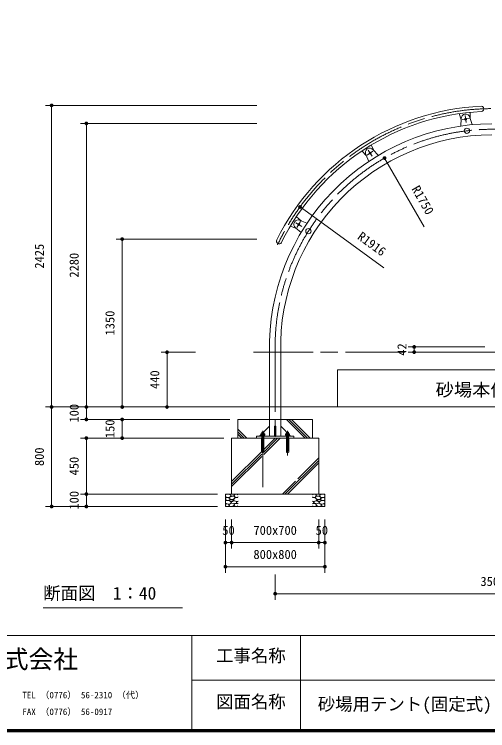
# Model space of a CAD drawing. Units: millimetres at full size, sheet at 1:40. Extents: x 600 to 16200, y 600 to 11280.
# Drawn here: x 7931 to 11736, y 600 to 6359 of the extents above; entities that cross this region are included whole.
import ezdxf
from ezdxf.enums import TextEntityAlignment as Align

# ---------------------------------------------------------------- set-up
doc = ezdxf.new("R2010")
doc.units = ezdxf.units.MM
doc.header["$LTSCALE"] = 40
doc.linetypes.add('CHAIN', pattern=[18.5, 12, -1.5, 3.5, -1.5])
for name, color, linetype, lineweight in [('D-BMK', 2, 'CHAIN', 13), ('D-STR', 1, 'Continuous', 13), ('D-STR-DIM', 7, 'Continuous', 13), ('D-TTL', 7, 'Continuous', 70), ('D-TTL-FRAM', 7, 'Continuous', 13), ('D-TTL-TXT', 7, 'Continuous', 13)]:
    doc.layers.add(name, color=color, linetype=linetype, lineweight=lineweight)
doc.styles.add('ＭＳ ゴシック', font='')
doc.styles.get('ＭＳ ゴシック').set_extended_font_data('MS Gothic')

# ---------------------------------------------------------------- blocks, each defined once
blk = doc.blocks.new('filled_dot')
at = {"color": 0, "linetype": 'Continuous', "lineweight": -2, "const_width": 1.25}
blk.add_lwpolyline([(-0.625, 0, 1), (0.625, 0, 1)], format="xyb", close=True, dxfattribs=at)

msp = doc.modelspace()

# ---------------------------------------------------------------- linework, layer by layer
at = {"layer": 'D-BMK'}
for p, q in [((11555.03, 5545.19), (11562.95, 5488.92)), ((11587.13, 5521.01), (11530.85, 5513.1)), ((10766.68, 5228.2), (10814, 5259.67)), ((10774.61, 5267.6), (10806.07, 5220.27)), ((10192.54, 4683.38), (10241.39, 4654.34)), ((10231.49, 4693.28), (10202.45, 4644.43)), ((9852.49, 3643.59), (13702.49, 3643.59)), ((10027.49, 3643.59), (10027.49, 2952.31))]:
    msp.add_line(p, q, dxfattribs=at)
for centre, radius, start, end in [((11778.11, 3685.42), 1915.95, 90.52704, 154.66894), ((11776.99, 3685.42), 1750, 358.63034, 181.36966)]:
    msp.add_arc(centre, radius, start, end, dxfattribs=at)
at = {"layer": 'D-STR'}
for p, q in [((11507.35, 5560.69), (11523.82, 5510.33)), ((11610.51, 5473.17), (11592.11, 5530.13)), ((11596.32, 5571.34), (11594.7, 5522.13)), ((11521.37, 5460.8), (11523.56, 5520.6)), ((10800.56, 5308.97), (10820.35, 5263.95)), ((10724.88, 5260.98), (10760.26, 5224)), ((10855.77, 5226.63), (10814.56, 5270.04)), ((10780.73, 5176.94), (10756.86, 5231.81)), ((10197.81, 4732.09), (10235.35, 4699.88)), ((10283.44, 4681.58), (10227.5, 4702.87)), ((10150, 4656.11), (10198.48, 4637.86)), ((10237.31, 4604.3), (10192.03, 4643.43)), ((9982.94, 3643.59), (9982.94, 2968.31)), ((10072.04, 3643.59), (10072.04, 2968.31)), ((10527.49, 3502.31), (13027.49, 3502.31)), ((10527.49, 3502.31), (10527.49, 3202.31)), ((8938.54, 3202.31), (15057.5, 3202.31)), ((9727.49, 3102.31), (9727.49, 2952.31)), ((9727.49, 3102.31), (10327.49, 3102.31)), ((10267.82, 2952.31), (10117.82, 3102.31)), ((10287.82, 2952.31), (10137.82, 3102.31)), ((10307.82, 2952.31), (10157.82, 3102.31)), ((10327.49, 3102.31), (10327.49, 2952.31)), ((9798.71, 2952.31), (9727.49, 3023.53)), ((9778.71, 2952.31), (9727.49, 3003.53)), ((9982.87, 3048.31), (9902.87, 2968.31)), ((9919.42, 2998.71), (9921.02, 3000.31)), ((9919.42, 2998.71), (9935.42, 2998.71)), ((9919.42, 2987.67), (9919.42, 2998.71)), ((9921.02, 2987.67), (9921.02, 3000.31)), ((9921.02, 3000.31), (9933.82, 3000.31)), ((9927.42, 3010.7), (9927.42, 2810.96)), ((9933.82, 2987.67), (9933.82, 3000.31)), ((9933.82, 3000.31), (9935.42, 2998.71)), ((9935.42, 2998.71), (9935.42, 2987.67)), ((10022.92, 3048.31), (10031.92, 3048.31)), ((10022.92, 3048.31), (10022.92, 2968.31)), ((10031.92, 3048.31), (10031.92, 2968.31)), ((10071.97, 3048.31), (10151.97, 2968.31)), ((10121.1, 3000.46), (10119.5, 2998.86)), ((10135.5, 2998.89), (10119.5, 2998.86)), ((10119.5, 2998.86), (10119.52, 2987.82)), ((10133.9, 3000.48), (10121.1, 3000.46)), ((10121.12, 2987.82), (10121.1, 3000.46)), ((10127.49, 3010.86), (10127.81, 2811.12)), ((10133.92, 2987.84), (10133.9, 3000.48)), ((10135.5, 2998.89), (10133.9, 3000.48)), ((10135.52, 2987.85), (10135.5, 2998.89)), ((9677.49, 2952.31), (10377.49, 2952.31)), ((9677.49, 2952.31), (9677.49, 2502.31)), ((9758.71, 2952.31), (9727.49, 2983.53)), ((9877.42, 2968.31), (10177.42, 2968.31)), ((9877.42, 2968.31), (9877.42, 2952.31)), ((9877.42, 2952.31), (10177.42, 2952.31)), ((9909.82, 2970.87), (9945.02, 2970.87)), ((9909.82, 2968.31), (9909.82, 2970.87)), ((9909.82, 2968.31), (9945.02, 2968.31)), ((9911.72, 2986.46), (9913.82, 2987.67)), ((9911.72, 2974.87), (9911.72, 2986.46)), ((9911.72, 2974.87), (9943.13, 2974.87)), ((9912.22, 2970.87), (9912.22, 2974.87)), ((9913.82, 2987.67), (9941.02, 2987.67)), ((9917.82, 2838.66), (9917.82, 2952.31)), ((9919.42, 2968.14), (9919.42, 2853.73)), ((9919.57, 2974.87), (9919.57, 2986.46)), ((9920.88, 2974.87), (9924.69, 2970.87)), ((9921.02, 2968.14), (9921.02, 2852.13)), ((9927.42, 2968.31), (9927.42, 2558.42)), ((9933.82, 2968.14), (9933.82, 2839.33)), ((9935.28, 2974.87), (9935.28, 2986.46)), ((9935.42, 2837.73), (9935.42, 2968.14)), ((9935.49, 2860.38), (10027.42, 2952.31)), ((9937.02, 2838.66), (9937.02, 2952.31)), ((9943.13, 2986.46), (9941.02, 2987.67)), ((9942.62, 2974.87), (9942.62, 2970.87)), ((9943.13, 2974.87), (9943.13, 2986.46)), ((9945.02, 2970.87), (9945.02, 2968.31)), ((10027.49, 2912.38), (10067.42, 2952.31)), ((10027.49, 2932.38), (10047.42, 2952.31)), ((10145.15, 2971.06), (10109.95, 2971.01)), ((10109.95, 2971.01), (10109.95, 2968.45)), ((10145.15, 2968.5), (10109.95, 2968.45)), ((10111.82, 2986.59), (10113.92, 2987.81)), ((10111.84, 2975.01), (10111.82, 2986.59)), ((10143.25, 2975.06), (10111.84, 2975.01)), ((10112.34, 2975.01), (10112.35, 2971.01)), ((10141.12, 2987.86), (10113.92, 2987.81)), ((10118.16, 2838.8), (10117.98, 2952.46)), ((10119.76, 2837.88), (10119.55, 2968.29)), ((10119.69, 2975.02), (10119.67, 2986.61)), ((10121.15, 2968.29), (10121.36, 2839.48)), ((10134.08, 2975.04), (10130.28, 2971.04)), ((10133.95, 2968.31), (10134.14, 2852.3)), ((10135.4, 2975.05), (10135.38, 2986.63)), ((10135.55, 2968.31), (10135.74, 2853.91)), ((10137.36, 2838.83), (10137.18, 2952.49)), ((10143.23, 2986.64), (10141.12, 2987.86)), ((10142.75, 2971.06), (10142.74, 2975.06)), ((10143.25, 2975.06), (10143.23, 2986.64)), ((10145.15, 2968.5), (10145.15, 2971.06)), ((10177.42, 2968.31), (10177.42, 2952.31)), ((10377.49, 2952.31), (10377.49, 2502.31)), ((9935.49, 2840.38), (10027.49, 2932.38)), ((9935.49, 2820.38), (10027.49, 2912.38)), ((9677.49, 2602.38), (9919.49, 2844.38)), ((9677.49, 2582.38), (9919.49, 2824.38)), ((9927.42, 2833.11), (9917.82, 2838.66)), ((9919.42, 2853.73), (9935.42, 2837.73)), ((9937.02, 2838.66), (9927.42, 2833.11)), ((10118.16, 2838.8), (10127.77, 2833.27)), ((10135.74, 2853.91), (10119.76, 2837.88)), ((10127.77, 2833.27), (10137.36, 2838.83)), ((9677.49, 2562.38), (9919.49, 2804.38)), ((10106.54, 2502.31), (10377.49, 2773.26)), ((10209.71, 2625.48), (10377.49, 2793.26)), ((10126.54, 2502.31), (10377.49, 2753.26)), ((10086.54, 2502.31), (10190.32, 2606.09)), ((9627.49, 2502.31), (10427.49, 2502.31)), ((9627.49, 2502.31), (9627.49, 2402.31)), ((9631.78, 2498.5), (9628.64, 2491.95)), ((9628.64, 2491.95), (9629.93, 2481.33)), ((9629.93, 2481.33), (9638.45, 2474.41)), ((9638.94, 2502.33), (9631.78, 2498.5)), ((9647.22, 2502.33), (9638.94, 2502.33)), ((9659.58, 2499.49), (9647.22, 2502.33)), ((9655.37, 2473.54), (9668.1, 2481.08)), ((9670.45, 2493.31), (9659.58, 2499.49)), ((9666.86, 2479.35), (9660.19, 2473.67)), ((9675.27, 2483.92), (9666.86, 2479.35)), ((9668.1, 2481.08), (9670.45, 2493.31)), ((9671.81, 2500.85), (9669.46, 2495.78)), ((9669.46, 2495.78), (9670.32, 2490.84)), ((9670.32, 2490.84), (9671.93, 2485.16)), ((9683.17, 2502.08), (9671.81, 2500.85)), ((9671.93, 2485.16), (9677.12, 2484.54)), ((9687.87, 2484.66), (9675.27, 2483.92)), ((9677.12, 2484.54), (9687.99, 2485.16)), ((9691.33, 2501.71), (9683.17, 2502.08)), ((9696.64, 2485.4), (9687.87, 2484.66)), ((9687.99, 2485.16), (9698.12, 2490.22)), ((9699.23, 2498.25), (9691.33, 2501.71)), ((9703.56, 2478.73), (9696.64, 2485.4)), ((9698.12, 2490.22), (9699.23, 2498.25)), ((9700.47, 2495.04), (9698.86, 2487.01)), ((9698.86, 2487.01), (9702.45, 2481.45)), ((9704.67, 2500.6), (9700.47, 2495.04)), ((9700.96, 2467.49), (9703.56, 2478.73)), ((9702.45, 2481.45), (9706.89, 2475.03)), ((9714.06, 2502.33), (9704.67, 2500.6)), ((9722.83, 2499.36), (9714.06, 2502.33)), ((9714.8, 2475.4), (9725.92, 2476.76)), ((9728.27, 2495.53), (9722.83, 2499.36)), ((9725.92, 2476.76), (9729.01, 2480.83)), ((10330.21, 2476.76), (10327.12, 2480.83)), ((10327.86, 2495.53), (10333.3, 2499.36)), ((10341.33, 2475.4), (10330.21, 2476.76)), ((10333.3, 2499.36), (10342.07, 2502.33)), ((10342.07, 2502.33), (10351.46, 2500.6)), ((10353.68, 2481.45), (10349.23, 2475.03)), ((10351.46, 2500.6), (10355.66, 2495.04)), ((10352.57, 2478.73), (10359.49, 2485.4)), ((10355.17, 2467.49), (10352.57, 2478.73)), ((10357.27, 2487.01), (10353.68, 2481.45)), ((10355.66, 2495.04), (10357.27, 2487.01)), ((10356.89, 2498.25), (10364.8, 2501.71)), ((10358.01, 2490.22), (10356.89, 2498.25)), ((10368.14, 2485.16), (10358.01, 2490.22)), ((10359.49, 2485.4), (10368.26, 2484.66)), ((10364.8, 2501.71), (10372.96, 2502.08)), ((10379.01, 2484.54), (10368.14, 2485.16)), ((10368.26, 2484.66), (10380.86, 2483.92)), ((10372.96, 2502.08), (10384.32, 2500.85)), ((10384.2, 2485.16), (10379.01, 2484.54)), ((10380.86, 2483.92), (10389.26, 2479.35)), ((10385.8, 2490.84), (10384.2, 2485.16)), ((10384.32, 2500.85), (10386.67, 2495.78)), ((10385.68, 2493.31), (10396.55, 2499.49)), ((10388.03, 2481.08), (10385.68, 2493.31)), ((10386.67, 2495.78), (10385.8, 2490.84)), ((10400.75, 2473.54), (10388.03, 2481.08)), ((10389.26, 2479.35), (10395.93, 2473.67)), ((10396.55, 2499.49), (10408.91, 2502.33)), ((10408.91, 2502.33), (10417.18, 2502.33)), ((10417.18, 2502.33), (10424.35, 2498.5)), ((10426.2, 2481.33), (10417.68, 2474.41)), ((10424.35, 2498.5), (10427.49, 2491.95)), ((10427.49, 2491.95), (10426.2, 2481.33)), ((10427.49, 2502.31), (10427.49, 2402.31)), ((9631.53, 2447.72), (9628.57, 2442.78)), ((9628.57, 2442.78), (9628.64, 2429.07)), ((9632.4, 2472.31), (9628.64, 2468.48)), ((9628.64, 2468.48), (9630.42, 2456.62)), ((9628.64, 2429.07), (9650.93, 2419.93)), ((9634.37, 2424), (9628.64, 2417.7)), ((9630.42, 2456.62), (9639.07, 2450.44)), ((9635.11, 2450.44), (9631.53, 2447.72)), ((9635.24, 2474.16), (9632.4, 2472.31)), ((9642.9, 2422.77), (9634.37, 2424)), ((9644.75, 2449.45), (9635.11, 2450.44)), ((9649.69, 2473.17), (9635.24, 2474.16)), ((9638.45, 2474.41), (9655.37, 2473.54)), ((9639.07, 2450.44), (9654.02, 2450.32)), ((9655.99, 2417.7), (9642.9, 2422.77)), ((9661.31, 2447.72), (9644.75, 2449.45)), ((9662.05, 2466.75), (9649.69, 2473.17)), ((9650.93, 2419.93), (9666.37, 2424.25)), ((9654.02, 2450.32), (9664.76, 2458.6)), ((9665.88, 2423.63), (9658.59, 2419.56)), ((9658.59, 2419.56), (9659.08, 2413.75)), ((9660.19, 2473.67), (9660.56, 2468.97)), ((9660.56, 2468.97), (9665.75, 2462.3)), ((9664.64, 2457.48), (9661.18, 2451.43)), ((9661.18, 2451.43), (9664.76, 2446.24)), ((9674.65, 2439.2), (9661.31, 2447.72)), ((9664.76, 2458.6), (9662.05, 2466.75)), ((9675.64, 2456.87), (9664.64, 2457.48)), ((9664.76, 2446.24), (9670.94, 2441.55)), ((9665.75, 2462.3), (9674.52, 2457.48)), ((9679.96, 2428.57), (9665.88, 2423.63)), ((9666.37, 2424.25), (9674.65, 2439.2)), ((9670.94, 2441.55), (9684.04, 2441.67)), ((9676.25, 2439.08), (9674.4, 2433.02)), ((9674.4, 2433.02), (9679.1, 2428.08)), ((9674.52, 2457.48), (9690.96, 2458.97)), ((9686.51, 2454.89), (9675.64, 2456.87)), ((9689.47, 2444.88), (9676.25, 2439.08)), ((9679.1, 2428.08), (9700.1, 2424.99)), ((9688.98, 2426.23), (9679.96, 2428.57)), ((9684.04, 2441.67), (9689.97, 2447.85)), ((9689.97, 2447.85), (9686.51, 2454.89)), ((9696.89, 2422.64), (9688.98, 2426.23)), ((9699.11, 2446.86), (9689.47, 2444.88)), ((9690.96, 2458.97), (9700.96, 2467.49)), ((9699.23, 2465.51), (9694.54, 2456.12)), ((9694.54, 2456.12), (9698.37, 2448.71)), ((9698.74, 2412.51), (9696.89, 2422.64)), ((9698.37, 2448.71), (9709.86, 2445.62)), ((9699.23, 2419.19), (9698.62, 2410.66)), ((9707.39, 2446.12), (9699.11, 2446.86)), ((9706.15, 2471.2), (9699.23, 2465.51)), ((9703.56, 2425.73), (9699.23, 2419.19)), ((9700.1, 2424.99), (9715.54, 2430.06)), ((9712.7, 2427.71), (9703.56, 2425.73)), ((9718.51, 2475.03), (9706.15, 2471.2)), ((9706.89, 2475.03), (9714.8, 2475.4)), ((9716.16, 2441.55), (9707.39, 2446.12)), ((9709.86, 2445.62), (9720.61, 2442.53)), ((9721.59, 2427.34), (9712.7, 2427.71)), ((9715.54, 2430.06), (9716.16, 2441.55)), ((9717.02, 2438.46), (9716.9, 2432.65)), ((9716.9, 2432.65), (9721.72, 2428.57)), ((9722.58, 2441.79), (9717.02, 2438.46)), ((9728.51, 2473.54), (9718.51, 2475.03)), ((9720.61, 2442.53), (9728.88, 2445.01)), ((9728.64, 2422.77), (9721.59, 2427.34)), ((9721.72, 2428.57), (9728.76, 2426.84)), ((9728.88, 2441.3), (9722.58, 2441.79)), ((10335.52, 2442.53), (10327.24, 2445.01)), ((10327.24, 2441.3), (10333.54, 2441.79)), ((10334.41, 2428.57), (10327.37, 2426.84)), ((10327.49, 2422.77), (10334.53, 2427.34)), ((10327.61, 2473.54), (10337.62, 2475.03)), ((10333.54, 2441.79), (10339.1, 2438.46)), ((10339.23, 2432.65), (10334.41, 2428.57)), ((10334.53, 2427.34), (10343.43, 2427.71)), ((10346.27, 2445.62), (10335.52, 2442.53)), ((10337.62, 2475.03), (10349.98, 2471.2)), ((10339.1, 2438.46), (10339.23, 2432.65)), ((10339.97, 2441.55), (10348.74, 2446.12)), ((10340.59, 2430.06), (10339.97, 2441.55)), ((10356.03, 2424.99), (10340.59, 2430.06)), ((10349.23, 2475.03), (10341.33, 2475.4)), ((10343.43, 2427.71), (10352.57, 2425.73)), ((10357.76, 2448.71), (10346.27, 2445.62)), ((10348.74, 2446.12), (10357.02, 2446.86)), ((10349.98, 2471.2), (10356.89, 2465.51)), ((10352.57, 2425.73), (10356.89, 2419.19)), ((10365.17, 2458.97), (10355.17, 2467.49)), ((10377.03, 2428.08), (10356.03, 2424.99)), ((10356.89, 2465.51), (10361.59, 2456.12)), ((10356.89, 2419.19), (10357.51, 2410.66)), ((10357.02, 2446.86), (10366.65, 2444.88)), ((10357.39, 2412.51), (10359.24, 2422.64)), ((10361.59, 2456.12), (10357.76, 2448.71)), ((10359.24, 2422.64), (10367.15, 2426.23)), ((10381.6, 2457.48), (10365.17, 2458.97)), ((10366.16, 2447.85), (10369.62, 2454.89)), ((10372.09, 2441.67), (10366.16, 2447.85)), ((10366.65, 2444.88), (10379.87, 2439.08)), ((10367.15, 2426.23), (10376.17, 2428.57)), ((10369.62, 2454.89), (10380.49, 2456.87)), ((10385.19, 2441.55), (10372.09, 2441.67)), ((10376.17, 2428.57), (10390.25, 2423.63)), ((10381.73, 2433.02), (10377.03, 2428.08)), ((10379.87, 2439.08), (10381.73, 2433.02)), ((10380.49, 2456.87), (10391.49, 2457.48)), ((10381.48, 2439.2), (10394.82, 2447.72)), ((10389.76, 2424.25), (10381.48, 2439.2)), ((10390.37, 2462.3), (10381.6, 2457.48)), ((10391.36, 2446.24), (10385.19, 2441.55)), ((10405.2, 2419.93), (10389.76, 2424.25)), ((10390.25, 2423.63), (10397.54, 2419.56)), ((10395.56, 2468.97), (10390.37, 2462.3)), ((10391.36, 2458.6), (10394.08, 2466.75)), ((10402.11, 2450.32), (10391.36, 2458.6)), ((10394.95, 2451.43), (10391.36, 2446.24)), ((10391.49, 2457.48), (10394.95, 2451.43)), ((10394.08, 2466.75), (10406.44, 2473.17)), ((10394.82, 2447.72), (10411.38, 2449.45)), ((10395.93, 2473.67), (10395.56, 2468.97)), ((10397.54, 2419.56), (10397.05, 2413.75)), ((10400.13, 2417.7), (10413.23, 2422.77)), ((10417.68, 2474.41), (10400.75, 2473.54)), ((10417.06, 2450.44), (10402.11, 2450.32)), ((10427.49, 2429.07), (10405.2, 2419.93)), ((10406.44, 2473.17), (10420.89, 2474.16)), ((10411.38, 2449.45), (10421.01, 2450.44)), ((10413.23, 2422.77), (10421.75, 2424)), ((10425.71, 2456.62), (10417.06, 2450.44)), ((10420.89, 2474.16), (10423.73, 2472.31)), ((10421.01, 2450.44), (10424.6, 2447.72)), ((10421.75, 2424), (10427.49, 2417.7)), ((10423.73, 2472.31), (10427.49, 2468.48)), ((10424.6, 2447.72), (10427.56, 2442.78)), ((10427.49, 2468.48), (10425.71, 2456.62)), ((10427.56, 2442.78), (10427.49, 2429.07)), ((9627.49, 2402.31), (10427.49, 2402.31)), ((9628.64, 2417.7), (9628.64, 2407.7)), ((9628.64, 2407.7), (9635.98, 2402.3)), ((9635.98, 2402.3), (9645.5, 2402.3)), ((9645.5, 2402.3), (9659.2, 2409.8)), ((9659.2, 2409.8), (9655.99, 2417.7)), ((9659.08, 2413.75), (9658.83, 2407.45)), ((9658.83, 2407.45), (9670.08, 2403.25)), ((9670.08, 2403.25), (9683.17, 2402.3)), ((9683.17, 2402.3), (9698.74, 2412.51)), ((9698.62, 2410.66), (9702.2, 2404.48)), ((9702.2, 2404.48), (9709.98, 2403.49)), ((9709.98, 2403.49), (9719.74, 2402.3)), ((9719.74, 2402.3), (9728.02, 2408.56)), ((10336.39, 2402.3), (10328.11, 2408.56)), ((10346.15, 2403.49), (10336.39, 2402.3)), ((10353.93, 2404.48), (10346.15, 2403.49)), ((10357.51, 2410.66), (10353.93, 2404.48)), ((10372.96, 2402.3), (10357.39, 2412.51)), ((10386.05, 2403.25), (10372.96, 2402.3)), ((10397.29, 2407.45), (10386.05, 2403.25)), ((10396.92, 2409.8), (10400.13, 2417.7)), ((10410.63, 2402.3), (10396.92, 2409.8)), ((10397.05, 2413.75), (10397.29, 2407.45)), ((10420.15, 2402.3), (10410.63, 2402.3)), ((10427.49, 2407.7), (10420.15, 2402.3)), ((10427.49, 2417.7), (10427.49, 2407.7))]:
    msp.add_line(p, q, dxfattribs=at)
for centre, radius in [((11558.99, 5517.05), 8), ((11569.35, 5423.06), 21.35), ((10790.34, 5243.94), 8), ((10216.97, 4668.86), 8), ((10295.05, 4616.21), 21.35)]:
    msp.add_circle(centre, radius, dxfattribs=at)
for centre, radius, start, end in [((11776.99, 3685.42), 1937.25, 92.78493, 153.63459), ((11683.88, 5599.06), 21.35, 272.74055, 92.83081), ((11776.99, 3685.42), 1894.55, 92.78492, 153.64162), ((11558.23, 5522.54), 34.72, 12.62143, 183.20813), ((11776.99, 3685.42), 1794.55, 90.27139, 181.36966), ((11776.99, 3685.42), 1705.45, 90.28556, 181.36966), ((10787.28, 5248.55), 34.72, 38.23429, 208.82099), ((10212.21, 4671.69), 34.72, 63.88649, 234.47319), ((10059.66, 4534.93), 21.35, 149.57519, 329.2787), ((9913.82, 2973.47), 14.21, 66.13507, 90), ((9927.42, 2961.69), 25.98, 72.41204, 107.58796), ((9941.02, 2973.47), 14.21, 90, 113.86493), ((10113.95, 2973.6), 14.21, 66.22742, 90.09235), ((10127.56, 2961.85), 25.98, 72.5044, 107.68031), ((10141.15, 2973.65), 14.21, 90.09235, 113.95728)]:
    msp.add_arc(centre, radius, start, end, dxfattribs=at)
at = {"layer": 'D-STR-DIM'}
for p, q in [((9878.94, 5627.31), (8182.22, 5627.31)), ((8230.22, 5627.31), (8230.22, 3202.31)), ((9878.94, 5482.31), (8461.76, 5482.31)), ((8509.76, 5482.31), (8509.76, 3202.31)), ((11224.44, 4649.87), (10907.04, 5203.87)), ((10901.39, 4321.4), (10227.24, 4810.44)), ((9878.94, 4552.31), (8749.67, 4552.31)), ((8797.67, 4552.31), (8797.67, 3202.31)), ((9386.01, 3642.31), (9110.12, 3642.31)), ((9158.12, 3202.31), (9158.12, 3642.31)), ((11712.99, 3685.42), (11097.31, 3685.42)), ((11712.99, 3643.59), (11097.31, 3643.59)), ((11145.31, 3685.42), (11145.31, 3643.59)), ((9598.94, 3202.31), (8182.22, 3202.31)), ((9386.01, 3202.31), (8182.22, 3202.31)), ((8230.22, 3202.31), (8230.22, 2402.31)), ((9386.02, 3202.31), (8461.76, 3202.31)), ((9386.01, 3202.31), (8461.76, 3202.31)), ((8509.76, 3202.31), (8509.76, 3102.31)), ((9386.02, 3202.31), (8749.67, 3202.31)), ((9386.01, 3202.31), (9110.12, 3202.31)), ((9663.49, 3102.31), (8461.76, 3102.31)), ((9663.49, 3102.31), (8749.67, 3102.31)), ((8797.67, 3102.31), (8797.67, 2952.31)), ((9613.49, 2952.31), (8461.76, 2952.31)), ((8509.76, 2952.31), (8509.76, 2502.31)), ((9613.49, 2952.31), (8749.67, 2952.31)), ((9563.49, 2502.31), (8461.76, 2502.31)), ((9563.49, 2502.31), (8461.76, 2502.31)), ((8509.76, 2502.31), (8509.76, 2402.31)), ((9563.49, 2402.31), (8182.22, 2402.31)), ((9563.49, 2402.31), (8461.76, 2402.31)), ((9627.49, 2298.31), (9627.49, 2064)), ((9627.49, 2298.31), (9627.49, 1870.3)), ((9677.49, 2298.71), (9677.49, 2064)), ((9677.49, 2298.71), (9677.49, 2064)), ((10377.49, 2298.31), (10377.49, 2064)), ((10377.49, 2298.31), (10377.49, 2064)), ((10427.49, 2298.31), (10427.49, 2064)), ((10427.49, 2298.31), (10427.49, 1870.3)), ((9627.49, 2112), (9677.49, 2112)), ((9677.49, 2112), (10377.49, 2112)), ((10377.49, 2112), (10427.49, 2112)), ((9627.49, 1918.3), (10427.49, 1918.3)), ((10027.49, 1854.3), (10027.49, 1653.23)), ((10027.49, 1701.23), (13527.49, 1701.23)), ((8162.64, 1588.56), (9282.64, 1588.56))]:
    msp.add_line(p, q, dxfattribs=at)
at = {"layer": 'D-TTL'}
msp.add_lwpolyline([(600, 600), (600, 11280), (16200, 11280), (16200, 600)], close=True, dxfattribs=at)
at = {"layer": 'D-TTL-FRAM'}
for p, q in [((600, 1364.88), (16200, 1364.88)), ((12758.45, 1004.88), (9358.45, 1004.88))]:
    msp.add_line(p, q, dxfattribs=at)
at = {"layer": 'D-TTL-TXT'}
for p, q in [((9358.45, 1364.88), (9358.45, 600)), ((10231.92, 600), (10231.92, 1364.88))]:
    msp.add_line(p, q, dxfattribs=at)

# ---------------------------------------------------------------- block references
at = {"layer": 'D-STR-DIM', "xscale": 12, "yscale": 12}
for p, rotation in [((8230.22, 5627.31), 270), ((8509.76, 5482.31), 270), ((10907.04, 5203.87), 299.8), ((10227.24, 4810.44), 324), ((8797.67, 4552.31), 270), ((11145.31, 3685.42), 270), ((9158.12, 3642.31), 270), ((11145.31, 3643.59), 90), ((8230.22, 3202.31), 90), ((8230.22, 3202.31), 270), ((8509.76, 3202.31), 90), ((8509.76, 3202.31), 270), ((8797.67, 3202.31), 90), ((9158.12, 3202.31), 90), ((8509.76, 3102.31), 90), ((8797.67, 3102.31), 270), ((8509.76, 2952.31), 270), ((8797.67, 2952.31), 90), ((8509.76, 2502.31), 90), ((8509.76, 2502.31), 270), ((8230.22, 2402.31), 90), ((8509.76, 2402.31), 90), ((9677.49, 2112), 180), ((10377.49, 2112), 180), ((10427.49, 2112), 180), ((10427.49, 1918.3), 180)]:
    msp.add_blockref('filled_dot', p, dxfattribs=dict(at, rotation=rotation))
for p in [(9627.49, 2112), (9677.49, 2112), (10377.49, 2112), (9627.49, 1918.3), (10027.49, 1701.23)]:
    msp.add_blockref('filled_dot', p, dxfattribs=at)

# ---------------------------------------------------------------- texts
at = {"layer": 'D-STR-DIM', "style": 'ＭＳ ゴシック'}
for s, rotation, p in [('R1750', 299.809, (11246.39, 4884.15)), ('R1916', 324.043, (10826.07, 4543.45)), ('2425', 90, (8094.7, 4414.81)), ('2280', 90, (8374.25, 4342.31)), ('1350', 90, (8662.16, 3877.31)), ('42', 90, (11009.8, 3664.51)), ('440', 90, (9022.61, 3422.31)), ('100', 90, (8374.25, 3152.31)), ('150', 90, (8662.16, 3027.31)), ('800', 90, (8094.7, 2802.31)), ('450', 90, (8374.25, 2727.31)), ('100', 90, (8374.25, 2452.31))]:
    msp.add_text(s, height=73.31, rotation=rotation, dxfattribs=at).set_placement(p, align=Align.TOP_CENTER)
for s, p in [('50', (9652.49, 2247.51)), ('700x700', (10027.49, 2247.51)), ('50', (10402.49, 2247.51)), ('800x800', (10027.49, 2053.81)), ('3500', (11777.49, 1836.74))]:
    msp.add_text(s, height=73.31, dxfattribs=at).set_placement(p, align=Align.TOP_CENTER)
msp.add_text('断面図\u30001：40', height=102.6, dxfattribs=at).set_placement((8162.64, 1756.56), align=Align.TOP_LEFT)
at = {"layer": 'D-TTL-TXT', "style": 'ＭＳ ゴシック', "width": 1.05}
msp.add_text('砂場本体(別途)', height=102.6, dxfattribs=at).set_placement((11317.35, 3258.44), align=Align.BOTTOM_LEFT)
at = {"layer": 'D-TTL-TXT', "style": 'ＭＳ ゴシック'}
for s, height, p in [('上屋敷工業株式会社', 146.6, (6644.53, 1057.64)), ('工事名称', 102.6, (9552.32, 1121.21)), ('TEL （0776） 56-2310 （代）', 52.79, (7995.2, 843.96)), ('図面名称', 102.6, (9552.32, 750.8)), ('砂場用テント(固定式) (RP-0702-b)', 102.6, (10370.1, 731.39)), ('FAX （0776） 56-0917', 52.79, (7995.2, 709.63))]:
    msp.add_text(s, height=height, dxfattribs=at).set_placement(p, align=Align.BOTTOM_LEFT)

doc.saveas('drawing.dxf')
